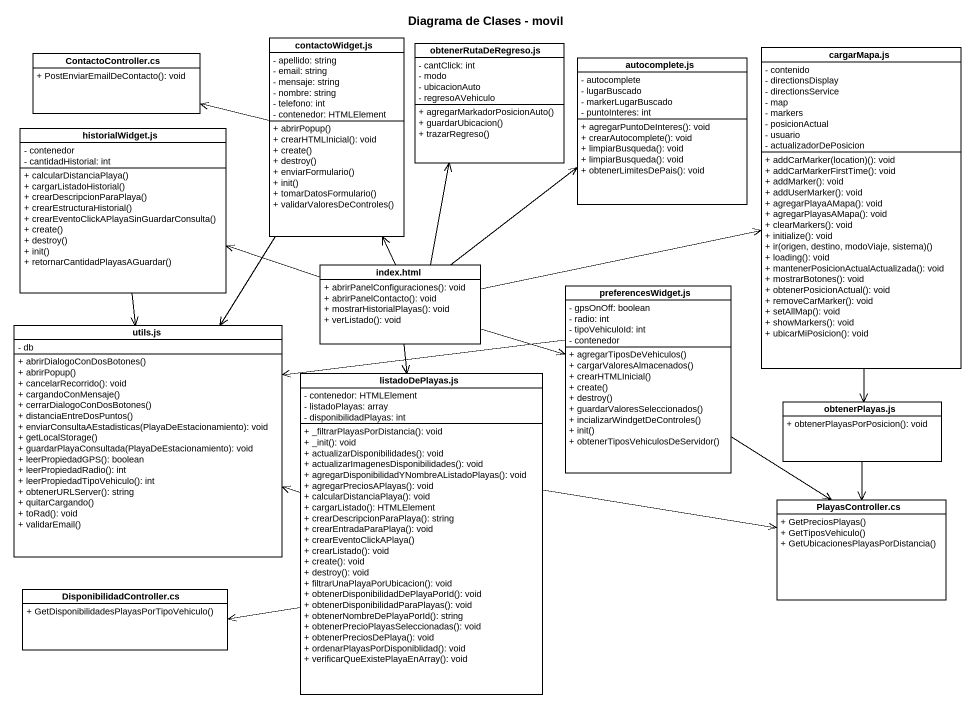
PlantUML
@startuml
title Diagrama de Clases - movil
hide circle
hide empty members
skinparam classAttributeIconSize 0
class "ContactoController.cs" as ContactoController_cs {
  + PostEnviarEmailDeContacto(): void
}
class "contactoWidget.js" as contactoWidget_js {
  - apellido: string
  - email: string
  - mensaje: string
  - nombre: string
  - telefono: int
  - contenedor: HTMLElement
  + abrirPopup()
  + crearHTMLInicial(): void
  + create()
  + destroy()
  + enviarFormulario()
  + init()
  + tomarDatosFormulario()
  + validarValoresDeControles()
}
class "obtenerRutaDeRegreso.js" as obtenerRutaDeRegreso_js {
  - cantClick: int
  - modo
  - ubicacionAuto
  - regresoAVehiculo
  + agregarMarkadorPosicionAuto()
  + guardarUbicacion()
  + trazarRegreso()
}
class "cargarMapa.js" as cargarMapa_js {
  - contenido
  - directionsDisplay
  - directionsService
  - map
  - markers
  - posicionActual
  - usuario
  - actualizadorDePosicion
  + addCarMarker(location)(): void
  + addCarMarkerFirstTime(): void
  + addMarker(): void
  + addUserMarker(): void
  + agregarPlayaAMapa(): void
  + agregarPlayasAMapa(): void
  + clearMarkers(): void
  + initialize(): void
  + ir(origen, destino, modoViaje, sistema)()
  + loading(): void
  + mantenerPosicionActualActualizada(): void
  + mostrarBotones(): void
  + obtenerPosicionActual(): void
  + removeCarMarker(): void
  + setAllMap(): void
  + showMarkers(): void
  + ubicarMiPosicion(): void
}
class "autocomplete.js" as autocomplete_js {
  - autocomplete
  - lugarBuscado
  - markerLugarBuscado
  - puntoInteres: int
  + agregarPuntoDeInteres(): void
  + crearAutocomplete(): void
  + limpiarBusqueda(): void
  + limpiarBusqueda(): void
  + obtenerLimitesDePais(): void
}
class "historialWidget.js" as historialWidget_js {
  - contenedor
  - cantidadHistorial: int
  + calcularDistanciaPlaya()
  + cargarListadoHistorial()
  + crearDescripcionParaPlaya()
  + crearEstructuraHistorial()
  + crearEventoClickAPlayaSinGuardarConsulta()
  + create()
  + destroy()
  + init()
  + retornarCantidadPlayasAGuardar()
}
class "index.html" as index_html {
  + abrirPanelConfiguraciones(): void
  + abrirPanelContacto(): void
  + mostrarHistorialPlayas(): void
  + verListado(): void
}
class "preferencesWidget.js" as preferencesWidget_js {
  - gpsOnOff: boolean
  - radio: int
  - tipoVehiculoId: int
  - contenedor
  + agregarTiposDeVehiculos()
  + cargarValoresAlmacenados()
  + crearHTMLInicial()
  + create()
  + destroy()
  + guardarValoresSeleccionados()
  + incializarWindgetDeControles()
  + init()
  + obtenerTiposVehiculosDeServidor()
}
class "utils.js" as utils_js {
  - db
  + abrirDialogoConDosBotones()
  + abrirPopup()
  + cancelarRecorrido(): void
  + cargandoConMensaje()
  + cerrarDialogoConDosBotones()
  + distanciaEntreDosPuntos()
  + enviarConsultaAEstadisticas(PlayaDeEstacionamiento): void
  + getLocalStorage()
  + guardarPlayaConsultada(PlayaDeEstacionamiento): void
  + leerPropiedadGPS(): boolean
  + leerPropiedadRadio(): int
  + leerPropiedadTipoVehiculo(): int
  + obtenerURLServer(): string
  + quitarCargando()
  + toRad(): void
  + validarEmail()
}
class "listadoDePlayas.js" as listadoDePlayas_js {
  - contenedor: HTMLElement
  - listadoPlayas: array
  - disponibilidadPlayas: int
  + _filtrarPlayasPorDistancia(): void
  + _init(): void
  + actualizarDisponibilidades(): void
  + actualizarImagenesDisponibilidades(): void
  + agregarDisponibilidadYNombreAListadoPlayas(): void
  + agregarPreciosAPlayas(): void
  + calcularDistanciaPlaya(): void
  + cargarListado(): HTMLElement
  + crearDescripcionParaPlaya(): string
  + crearEntradaParaPlaya(): void
  + crearEventoClickAPlaya()
  + crearListado(): void
  + create(): void
  + destroy(): void
  + filtrarUnaPlayaPorUbicacion(): void
  + obtenerDisponibilidadDePlayaPorId(): void
  + obtenerDisponibilidadParaPlayas(): void
  + obtenerNombreDePlayaPorId(): string
  + obtenerPrecioPlayasSeleccionadas(): void
  + obtenerPreciosDePlaya(): void
  + ordenarPlayasPorDisponiblidad(): void
  + verificarQueExistePlayaEnArray(): void
}
class "obtenerPlayas.js" as obtenerPlayas_js {
  + obtenerPlayasPorPosicion(): void
}
class "PlayasController.cs" as PlayasController_cs {
  + GetPreciosPlayas()
  + GetTiposVehiculo()
  + GetUbicacionesPlayasPorDistancia()
}
class "DisponibilidadController.cs" as DisponibilidadController_cs {
  + GetDisponibilidadesPlayasPorTipoVehiculo()
}
contactoWidget_js -left-> ContactoController_cs
cargarMapa_js --> obtenerPlayas_js
historialWidget_js --> utils_js
index_html -up-> contactoWidget_js
index_html -up-> obtenerRutaDeRegreso_js
index_html -right-> cargarMapa_js
index_html -up-> autocomplete_js
index_html -left-> historialWidget_js
index_html -right-> preferencesWidget_js
index_html --> listadoDePlayas_js
preferencesWidget_js --> PlayasController_cs
utils_js <-up- contactoWidget_js
utils_js <-right- preferencesWidget_js
listadoDePlayas_js -left-> utils_js
listadoDePlayas_js -right-> PlayasController_cs
listadoDePlayas_js -left-> DisponibilidadController_cs
obtenerPlayas_js --> PlayasController_cs
@enduml
